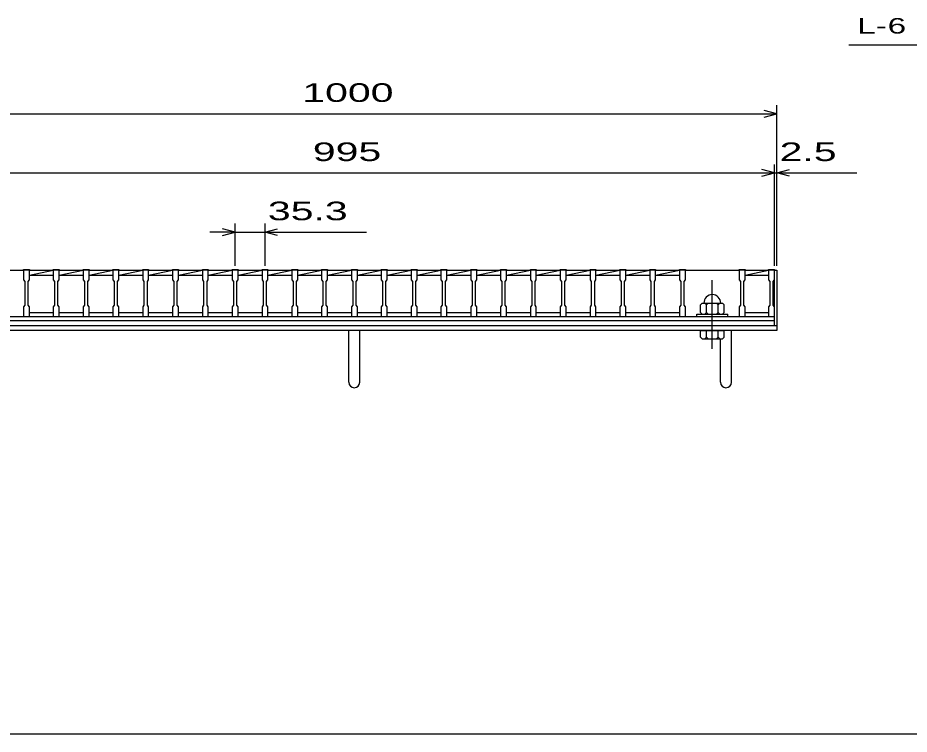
# Model space of a CAD drawing. Units: millimetres, scale not verified. Extents: x -1820 to 1731, y -1282 to 1054.
# Drawn here: x -1249 to -194, y -1146 to -299 of the extents above; entities that cross this region are included whole.
import ezdxf
from ezdxf.enums import TextEntityAlignment as Align

# ---------------------------------------------------------------- set-up
doc = ezdxf.new("R2010")
doc.units = ezdxf.units.MM
doc.header["$LTSCALE"] = 10
doc.linetypes.add('CHAIN', pattern=[18.5, 12, -1.5, 3.5, -1.5])
for name, color, linetype, lineweight in [('0_2', 150, 'Continuous', 25), ('16', 3, 'Continuous', 25), ('19', 6, 'Continuous', 25), ('22', 4, 'Continuous', 25)]:
    doc.layers.add(name, color=color, linetype=linetype, lineweight=lineweight)
doc.styles.add('ベクトル', font='')
doc.styles.get('ベクトル').set_extended_font_data('ベクトル')

msp = doc.modelspace()

# ---------------------------------------------------------------- linework, layer by layer
at = {"layer": '0_2'}
msp.add_line((1731, -1146.5), (-1729, -1146.5), dxfattribs=at)
at = {"layer": '16'}
for p, q in [((-1305.7, -597.5), (-1242.1, -597.5)), ((-1242.1, -597.5), (-1242.1, -596.8)), ((-1242.1, -596.8), (-1235.1, -596.8)), ((-1242.1, -597.5), (-1242.1, -609)), ((-1235.1, -597.5), (-1242.1, -597.5)), ((-1235.1, -596.8), (-1235.1, -597.5)), ((-1235.1, -609), (-1235.1, -597.5)), ((-1235.1, -597.5), (-1206.8, -597.5)), ((-1235.1, -603.5), (-1206.8, -597.5)), ((-1206.8, -597.5), (-1206.8, -596.8)), ((-1206.8, -596.8), (-1199.8, -596.8)), ((-1206.8, -597.5), (-1206.8, -609)), ((-1199.8, -597.5), (-1206.8, -597.5)), ((-1199.8, -596.8), (-1199.8, -597.5)), ((-1199.8, -609), (-1199.8, -597.5)), ((-1199.8, -597.5), (-1171.5, -597.5)), ((-1199.8, -603.5), (-1171.5, -597.5)), ((-1171.5, -597.5), (-1171.5, -596.8)), ((-1171.5, -596.8), (-1164.5, -596.8)), ((-1171.5, -597.5), (-1171.5, -609)), ((-1164.5, -597.5), (-1171.5, -597.5)), ((-1164.5, -596.8), (-1164.5, -597.5)), ((-1164.5, -609), (-1164.5, -597.5)), ((-1164.5, -597.5), (-1136.2, -597.5)), ((-1164.5, -603.5), (-1136.2, -597.5)), ((-1136.2, -597.5), (-1136.2, -596.8)), ((-1136.2, -596.8), (-1129.2, -596.8)), ((-1136.2, -597.5), (-1136.2, -609)), ((-1129.2, -597.5), (-1136.2, -597.5)), ((-1129.2, -596.8), (-1129.2, -597.5)), ((-1129.2, -609), (-1129.2, -597.5)), ((-1129.2, -597.5), (-1100.9, -597.5)), ((-1129.2, -603.5), (-1100.9, -597.5)), ((-1100.9, -597.5), (-1100.9, -596.8)), ((-1100.9, -596.8), (-1093.9, -596.8)), ((-1100.9, -597.5), (-1100.9, -609)), ((-1093.9, -597.5), (-1100.9, -597.5)), ((-1093.9, -596.8), (-1093.9, -597.5)), ((-1093.9, -609), (-1093.9, -597.5)), ((-1093.9, -597.5), (-1065.6, -597.5)), ((-1093.9, -603.5), (-1065.6, -597.5)), ((-1065.6, -597.5), (-1065.6, -596.8)), ((-1065.6, -596.8), (-1058.6, -596.8)), ((-1065.6, -597.5), (-1065.6, -609)), ((-1058.6, -597.5), (-1065.6, -597.5)), ((-1058.6, -596.8), (-1058.6, -597.5)), ((-1058.6, -609), (-1058.6, -597.5)), ((-1058.6, -597.5), (-1030.3, -597.5)), ((-1058.6, -603.5), (-1030.3, -597.5)), ((-1030.3, -597.5), (-1030.3, -596.8)), ((-1030.3, -596.8), (-1023.3, -596.8)), ((-1030.3, -597.5), (-1030.3, -609)), ((-1023.3, -597.5), (-1030.3, -597.5)), ((-1023.3, -596.8), (-1023.3, -597.5)), ((-1023.3, -609), (-1023.3, -597.5)), ((-1023.3, -597.5), (-995, -597.5)), ((-1023.3, -603.5), (-995, -597.5)), ((-995, -597.5), (-995, -596.8)), ((-995, -596.8), (-988, -596.8)), ((-995, -597.5), (-995, -609)), ((-988, -597.5), (-995, -597.5)), ((-988, -596.8), (-988, -597.5)), ((-988, -609), (-988, -597.5)), ((-988, -597.5), (-959.7, -597.5)), ((-988, -603.5), (-959.7, -597.5)), ((-959.7, -597.5), (-959.7, -596.8)), ((-959.7, -596.8), (-952.7, -596.8)), ((-959.7, -597.5), (-959.7, -609)), ((-952.7, -597.5), (-959.7, -597.5)), ((-952.7, -596.8), (-952.7, -597.5)), ((-952.7, -609), (-952.7, -597.5)), ((-952.7, -597.5), (-924.4, -597.5)), ((-952.7, -603.5), (-924.4, -597.5)), ((-924.4, -597.5), (-924.4, -596.8)), ((-924.4, -596.8), (-917.4, -596.8)), ((-924.4, -597.5), (-924.4, -609)), ((-917.4, -597.5), (-924.4, -597.5)), ((-917.4, -596.8), (-917.4, -597.5)), ((-917.4, -609), (-917.4, -597.5)), ((-917.4, -597.5), (-889.1, -597.5)), ((-917.4, -603.5), (-889.1, -597.5)), ((-889.1, -597.5), (-889.1, -596.8)), ((-889.1, -596.8), (-882.1, -596.8)), ((-889.1, -597.5), (-889.1, -609)), ((-882.1, -597.5), (-889.1, -597.5)), ((-882.1, -596.8), (-882.1, -597.5)), ((-882.1, -609), (-882.1, -597.5)), ((-882.1, -597.5), (-853.8, -597.5)), ((-882.1, -603.5), (-853.8, -597.5)), ((-853.8, -597.5), (-853.8, -596.8)), ((-853.8, -596.8), (-846.8, -596.8)), ((-853.8, -597.5), (-853.8, -609)), ((-846.8, -597.5), (-853.8, -597.5)), ((-846.8, -596.8), (-846.8, -597.5)), ((-846.8, -609), (-846.8, -597.5)), ((-846.8, -597.5), (-818.5, -597.5)), ((-846.8, -603.5), (-818.5, -597.5)), ((-818.5, -597.5), (-818.5, -596.8)), ((-818.5, -596.8), (-811.5, -596.8)), ((-818.5, -597.5), (-818.5, -609)), ((-811.5, -597.5), (-818.5, -597.5)), ((-811.5, -596.8), (-811.5, -597.5)), ((-811.5, -609), (-811.5, -597.5)), ((-811.5, -597.5), (-783.2, -597.5)), ((-811.5, -603.5), (-783.2, -597.5)), ((-783.2, -597.5), (-783.2, -596.8)), ((-783.2, -596.8), (-776.2, -596.8)), ((-783.2, -597.5), (-783.2, -609)), ((-776.2, -597.5), (-783.2, -597.5)), ((-776.2, -596.8), (-776.2, -597.5)), ((-776.2, -609), (-776.2, -597.5)), ((-776.2, -597.5), (-747.9, -597.5)), ((-776.2, -603.5), (-747.9, -597.5)), ((-747.9, -597.5), (-747.9, -596.8)), ((-747.9, -596.8), (-740.9, -596.8)), ((-747.9, -597.5), (-747.9, -609)), ((-740.9, -597.5), (-747.9, -597.5)), ((-740.9, -596.8), (-740.9, -597.5)), ((-740.9, -609), (-740.9, -597.5)), ((-740.9, -597.5), (-712.6, -597.5)), ((-740.9, -603.5), (-712.6, -597.5)), ((-712.6, -597.5), (-712.6, -596.8)), ((-712.6, -596.8), (-705.6, -596.8)), ((-712.6, -597.5), (-712.6, -609)), ((-705.6, -597.5), (-712.6, -597.5)), ((-705.6, -596.8), (-705.6, -597.5)), ((-705.6, -609), (-705.6, -597.5)), ((-705.6, -597.5), (-677.3, -597.5)), ((-705.6, -603.5), (-677.3, -597.5)), ((-677.3, -597.5), (-677.3, -596.8)), ((-677.3, -596.8), (-670.3, -596.8)), ((-677.3, -597.5), (-677.3, -609)), ((-670.3, -597.5), (-677.3, -597.5)), ((-670.3, -596.8), (-670.3, -597.5)), ((-670.3, -609), (-670.3, -597.5)), ((-670.3, -597.5), (-642, -597.5)), ((-670.3, -603.5), (-642, -597.5)), ((-642, -597.5), (-642, -596.8)), ((-642, -596.8), (-635, -596.8)), ((-642, -597.5), (-642, -609)), ((-635, -597.5), (-642, -597.5)), ((-635, -596.8), (-635, -597.5)), ((-635, -609), (-635, -597.5)), ((-635, -597.5), (-606.7, -597.5)), ((-635, -603.5), (-606.7, -597.5)), ((-606.7, -597.5), (-606.7, -596.8)), ((-606.7, -596.8), (-599.7, -596.8)), ((-606.7, -597.5), (-606.7, -609)), ((-599.7, -597.5), (-606.7, -597.5)), ((-599.7, -596.8), (-599.7, -597.5)), ((-599.7, -609), (-599.7, -597.5)), ((-599.7, -597.5), (-571.4, -597.5)), ((-599.7, -603.5), (-571.4, -597.5)), ((-571.4, -597.5), (-571.4, -596.8)), ((-571.4, -596.8), (-564.4, -596.8)), ((-571.4, -597.5), (-571.4, -609)), ((-564.4, -597.5), (-571.4, -597.5)), ((-564.4, -596.8), (-564.4, -597.5)), ((-564.4, -609), (-564.4, -597.5)), ((-564.4, -597.5), (-536.1, -597.5)), ((-564.4, -603.5), (-536.1, -597.5)), ((-536.1, -597.5), (-536.1, -596.8)), ((-536.1, -596.8), (-529.1, -596.8)), ((-536.1, -597.5), (-536.1, -609)), ((-529.1, -597.5), (-536.1, -597.5)), ((-529.1, -596.8), (-529.1, -597.5)), ((-529.1, -609), (-529.1, -597.5)), ((-529.1, -597.5), (-500.8, -597.5)), ((-529.1, -603.5), (-500.8, -597.5)), ((-500.8, -597.5), (-500.8, -596.8)), ((-500.8, -596.8), (-493.8, -596.8)), ((-500.8, -597.5), (-500.8, -609)), ((-493.8, -597.5), (-500.8, -597.5)), ((-493.8, -596.8), (-493.8, -597.5)), ((-493.8, -609), (-493.8, -597.5)), ((-493.8, -597.5), (-465.5, -597.5)), ((-493.8, -603.5), (-465.5, -597.5)), ((-465.5, -597.5), (-465.5, -596.8)), ((-465.5, -596.8), (-458.5, -596.8)), ((-465.5, -597.5), (-465.5, -609)), ((-458.5, -597.5), (-465.5, -597.5)), ((-458.5, -596.8), (-458.5, -597.5)), ((-458.5, -609), (-458.5, -597.5)), ((-458.5, -597.5), (-394.9, -597.5)), ((-394.9, -597.5), (-394.9, -596.8)), ((-394.9, -596.8), (-387.9, -596.8)), ((-394.9, -597.5), (-394.9, -609)), ((-387.9, -597.5), (-394.9, -597.5)), ((-387.9, -596.8), (-387.9, -597.5)), ((-387.9, -609), (-387.9, -597.5)), ((-387.9, -597.5), (-360, -597.5)), ((-387.9, -603.5), (-360, -597.58)), ((-360, -597.5), (-360, -596.8)), ((-360, -596.8), (-353, -596.8)), ((-360, -597.5), (-360, -609)), ((-353, -597.5), (-360, -597.5)), ((-353, -596.8), (-353, -597.5)), ((-353, -609), (-353, -597.5)), ((-353, -647.5), (-353, -597.5)), ((-1242.1, -609), (-1240.6, -611)), ((-1240.6, -611), (-1240.6, -639)), ((-1236.6, -611), (-1235.1, -609)), ((-1236.6, -639), (-1236.6, -611)), ((-1235.1, -603.5), (-1206.8, -603.5)), ((-1206.8, -609), (-1205.3, -611)), ((-1205.3, -611), (-1205.3, -639)), ((-1201.3, -611), (-1199.8, -609)), ((-1201.3, -639), (-1201.3, -611)), ((-1199.8, -603.5), (-1171.5, -603.5)), ((-1171.5, -609), (-1170, -611)), ((-1170, -611), (-1170, -639)), ((-1166, -611), (-1164.5, -609)), ((-1166, -639), (-1166, -611)), ((-1164.5, -603.5), (-1136.2, -603.5)), ((-1136.2, -609), (-1134.7, -611)), ((-1134.7, -611), (-1134.7, -639)), ((-1130.7, -611), (-1129.2, -609)), ((-1130.7, -639), (-1130.7, -611)), ((-1129.2, -603.5), (-1100.9, -603.5)), ((-1100.9, -609), (-1099.4, -611)), ((-1099.4, -611), (-1099.4, -639)), ((-1095.4, -611), (-1093.9, -609)), ((-1095.4, -639), (-1095.4, -611)), ((-1093.9, -603.5), (-1065.6, -603.5)), ((-1065.6, -609), (-1064.1, -611)), ((-1064.1, -611), (-1064.1, -639)), ((-1060.1, -611), (-1058.6, -609)), ((-1060.1, -639), (-1060.1, -611)), ((-1058.6, -603.5), (-1030.3, -603.5)), ((-1030.3, -609), (-1028.8, -611)), ((-1028.8, -611), (-1028.8, -639)), ((-1024.8, -611), (-1023.3, -609)), ((-1024.8, -639), (-1024.8, -611)), ((-1023.3, -603.5), (-995, -603.5)), ((-995, -609), (-993.5, -611)), ((-993.5, -611), (-993.5, -639)), ((-989.5, -611), (-988, -609)), ((-989.5, -639), (-989.5, -611)), ((-988, -603.5), (-959.7, -603.5)), ((-959.7, -609), (-958.2, -611)), ((-958.2, -611), (-958.2, -639)), ((-954.2, -611), (-952.7, -609)), ((-954.2, -639), (-954.2, -611)), ((-952.7, -603.5), (-924.4, -603.5)), ((-924.4, -609), (-922.9, -611)), ((-922.9, -611), (-922.9, -639)), ((-918.9, -611), (-917.4, -609)), ((-918.9, -639), (-918.9, -611)), ((-917.4, -603.5), (-889.1, -603.5)), ((-889.1, -609), (-887.6, -611)), ((-887.6, -611), (-887.6, -639)), ((-883.6, -611), (-882.1, -609)), ((-883.6, -639), (-883.6, -611)), ((-882.1, -603.5), (-853.8, -603.5)), ((-853.8, -609), (-852.3, -611)), ((-852.3, -611), (-852.3, -639)), ((-848.3, -611), (-846.8, -609)), ((-848.3, -639), (-848.3, -611)), ((-846.8, -603.5), (-818.5, -603.5)), ((-818.5, -609), (-817, -611)), ((-817, -611), (-817, -639)), ((-813, -611), (-811.5, -609)), ((-813, -639), (-813, -611)), ((-811.5, -603.5), (-783.2, -603.5)), ((-783.2, -609), (-781.7, -611)), ((-781.7, -611), (-781.7, -639)), ((-777.7, -611), (-776.2, -609)), ((-777.7, -639), (-777.7, -611)), ((-776.2, -603.5), (-747.9, -603.5)), ((-747.9, -609), (-746.4, -611)), ((-746.4, -611), (-746.4, -639)), ((-742.4, -611), (-740.9, -609)), ((-742.4, -639), (-742.4, -611)), ((-740.9, -603.5), (-712.6, -603.5)), ((-712.6, -609), (-711.1, -611)), ((-711.1, -611), (-711.1, -639)), ((-707.1, -611), (-705.6, -609)), ((-707.1, -639), (-707.1, -611)), ((-705.6, -603.5), (-677.3, -603.5)), ((-677.3, -609), (-675.8, -611)), ((-675.8, -611), (-675.8, -639)), ((-671.8, -611), (-670.3, -609)), ((-671.8, -639), (-671.8, -611)), ((-670.3, -603.5), (-642, -603.5)), ((-642, -609), (-640.5, -611)), ((-640.5, -611), (-640.5, -639)), ((-636.5, -611), (-635, -609)), ((-636.5, -639), (-636.5, -611)), ((-635, -603.5), (-606.7, -603.5)), ((-606.7, -609), (-605.2, -611)), ((-605.2, -611), (-605.2, -639)), ((-601.2, -611), (-599.7, -609)), ((-601.2, -639), (-601.2, -611)), ((-599.7, -603.5), (-571.4, -603.5)), ((-571.4, -609), (-569.9, -611)), ((-569.9, -611), (-569.9, -639)), ((-565.9, -611), (-564.4, -609)), ((-565.9, -639), (-565.9, -611)), ((-564.4, -603.5), (-536.1, -603.5)), ((-536.1, -609), (-534.6, -611)), ((-534.6, -611), (-534.6, -639)), ((-530.6, -611), (-529.1, -609)), ((-530.6, -639), (-530.6, -611)), ((-529.1, -603.5), (-500.8, -603.5)), ((-500.8, -609), (-499.3, -611)), ((-499.3, -611), (-499.3, -639)), ((-495.3, -611), (-493.8, -609)), ((-495.3, -639), (-495.3, -611)), ((-493.8, -603.5), (-465.5, -603.5)), ((-465.5, -609), (-464, -611)), ((-464, -611), (-464, -639)), ((-460, -611), (-458.5, -609)), ((-460, -639), (-460, -611)), ((-394.9, -609), (-393.4, -611)), ((-393.4, -611), (-393.4, -639)), ((-389.4, -611), (-387.9, -609)), ((-389.4, -639), (-389.4, -611)), ((-387.9, -603.5), (-360, -603.5)), ((-360, -609), (-358.5, -611)), ((-358.5, -611), (-358.5, -639)), ((-354.5, -611), (-353, -609)), ((-354.5, -639), (-354.5, -611)), ((-1240.6, -639), (-1242.1, -641)), ((-1242.1, -641), (-1242.1, -652.5)), ((-1235.1, -641), (-1236.6, -639)), ((-1235.1, -652.5), (-1235.1, -641)), ((-1205.3, -639), (-1206.8, -641)), ((-1206.8, -641), (-1206.8, -652.5)), ((-1199.8, -641), (-1201.3, -639)), ((-1199.8, -652.5), (-1199.8, -641)), ((-1170, -639), (-1171.5, -641)), ((-1171.5, -641), (-1171.5, -652.5)), ((-1164.5, -641), (-1166, -639)), ((-1164.5, -652.5), (-1164.5, -641)), ((-1134.7, -639), (-1136.2, -641)), ((-1136.2, -641), (-1136.2, -652.5)), ((-1129.2, -641), (-1130.7, -639)), ((-1129.2, -652.5), (-1129.2, -641)), ((-1099.4, -639), (-1100.9, -641)), ((-1100.9, -641), (-1100.9, -652.5)), ((-1093.9, -641), (-1095.4, -639)), ((-1093.9, -652.5), (-1093.9, -641)), ((-1064.1, -639), (-1065.6, -641)), ((-1065.6, -641), (-1065.6, -652.5)), ((-1058.6, -641), (-1060.1, -639)), ((-1058.6, -652.5), (-1058.6, -641)), ((-1028.8, -639), (-1030.3, -641)), ((-1030.3, -641), (-1030.3, -652.5)), ((-1023.3, -641), (-1024.8, -639)), ((-1023.3, -652.5), (-1023.3, -641)), ((-993.5, -639), (-995, -641)), ((-995, -641), (-995, -652.5)), ((-988, -641), (-989.5, -639)), ((-988, -652.5), (-988, -641)), ((-958.2, -639), (-959.7, -641)), ((-959.7, -641), (-959.7, -652.5)), ((-952.7, -641), (-954.2, -639)), ((-952.7, -652.5), (-952.7, -641)), ((-922.9, -639), (-924.4, -641)), ((-924.4, -641), (-924.4, -652.5)), ((-917.4, -641), (-918.9, -639)), ((-917.4, -652.5), (-917.4, -641)), ((-887.6, -639), (-889.1, -641)), ((-889.1, -641), (-889.1, -652.5)), ((-882.1, -641), (-883.6, -639)), ((-882.1, -652.5), (-882.1, -641)), ((-852.3, -639), (-853.8, -641)), ((-853.8, -641), (-853.8, -652.5)), ((-846.8, -641), (-848.3, -639)), ((-846.8, -652.5), (-846.8, -641)), ((-817, -639), (-818.5, -641)), ((-818.5, -641), (-818.5, -652.5)), ((-811.5, -641), (-813, -639)), ((-811.5, -652.5), (-811.5, -641)), ((-781.7, -639), (-783.2, -641)), ((-783.2, -641), (-783.2, -652.5)), ((-776.2, -641), (-777.7, -639)), ((-776.2, -652.5), (-776.2, -641)), ((-746.4, -639), (-747.9, -641)), ((-747.9, -641), (-747.9, -652.5)), ((-740.9, -641), (-742.4, -639)), ((-740.9, -652.5), (-740.9, -641)), ((-711.1, -639), (-712.6, -641)), ((-712.6, -641), (-712.6, -652.5)), ((-705.6, -641), (-707.1, -639)), ((-705.6, -652.5), (-705.6, -641)), ((-675.8, -639), (-677.3, -641)), ((-677.3, -641), (-677.3, -652.5)), ((-670.3, -641), (-671.8, -639)), ((-670.3, -652.5), (-670.3, -641)), ((-640.5, -639), (-642, -641)), ((-642, -641), (-642, -652.5)), ((-635, -641), (-636.5, -639)), ((-635, -652.5), (-635, -641)), ((-605.2, -639), (-606.7, -641)), ((-606.7, -641), (-606.7, -652.5)), ((-599.7, -641), (-601.2, -639)), ((-599.7, -652.5), (-599.7, -641)), ((-569.9, -639), (-571.4, -641)), ((-571.4, -641), (-571.4, -652.5)), ((-564.4, -641), (-565.9, -639)), ((-564.4, -652.5), (-564.4, -641)), ((-534.6, -639), (-536.1, -641)), ((-536.1, -641), (-536.1, -652.5)), ((-529.1, -641), (-530.6, -639)), ((-529.1, -652.5), (-529.1, -641)), ((-499.3, -639), (-500.8, -641)), ((-500.8, -641), (-500.8, -652.5)), ((-493.8, -641), (-495.3, -639)), ((-493.8, -652.5), (-493.8, -641)), ((-464, -639), (-465.5, -641)), ((-465.5, -641), (-465.5, -652.5)), ((-458.5, -641), (-460, -639)), ((-458.5, -652.5), (-458.5, -641)), ((-438.7, -636.5), (-440.7, -638.5)), ((-440.7, -647.5), (-440.7, -638.5)), ((-438.7, -636.5), (-414.7, -636.5)), ((-433.7, -638.5), (-435.7, -636.5)), ((-433.7, -638.5), (-431.7, -636.5)), ((-433.7, -647.5), (-433.7, -638.5)), ((-419.7, -638.5), (-421.7, -636.5)), ((-419.7, -638.5), (-417.7, -636.5)), ((-419.7, -647.5), (-419.7, -638.5)), ((-412.7, -638.5), (-414.7, -636.5)), ((-412.7, -647.5), (-412.7, -638.5)), ((-393.4, -639), (-394.9, -641)), ((-394.9, -641), (-394.9, -652.5)), ((-387.9, -641), (-389.4, -639)), ((-387.9, -652.5), (-387.9, -641)), ((-358.5, -639), (-360, -641)), ((-360, -641), (-360, -652.5)), ((-353, -641), (-354.5, -639)), ((-353, -652.5), (-353, -641)), ((-1348, -652.5), (-353, -652.5)), ((-1305.7, -652.5), (-1242.1, -652.5)), ((-1242.1, -652.5), (-1235.1, -652.5)), ((-1235.1, -647.5), (-1206.8, -647.5)), ((-1206.8, -652.5), (-1199.8, -652.5)), ((-1199.8, -647.5), (-1171.5, -647.5)), ((-1171.5, -652.5), (-1164.5, -652.5)), ((-1164.5, -647.5), (-1136.2, -647.5)), ((-1136.2, -652.5), (-1129.2, -652.5)), ((-1129.2, -647.5), (-1100.9, -647.5)), ((-1100.9, -652.5), (-1093.9, -652.5)), ((-1093.9, -647.5), (-1065.6, -647.5)), ((-1065.6, -652.5), (-1058.6, -652.5)), ((-1058.6, -647.5), (-1030.3, -647.5)), ((-1030.3, -652.5), (-1023.3, -652.5)), ((-1023.3, -647.5), (-995, -647.5)), ((-995, -652.5), (-988, -652.5)), ((-988, -647.5), (-959.7, -647.5)), ((-959.7, -652.5), (-952.7, -652.5)), ((-952.7, -647.5), (-924.4, -647.5)), ((-924.4, -652.5), (-917.4, -652.5)), ((-917.4, -647.5), (-889.1, -647.5)), ((-889.1, -652.5), (-882.1, -652.5)), ((-882.1, -647.5), (-853.8, -647.5)), ((-853.8, -652.5), (-846.8, -652.5)), ((-846.8, -647.5), (-818.5, -647.5)), ((-818.5, -652.5), (-811.5, -652.5)), ((-811.5, -647.5), (-783.2, -647.5)), ((-783.2, -652.5), (-776.2, -652.5)), ((-776.2, -647.5), (-747.9, -647.5)), ((-747.9, -652.5), (-740.9, -652.5)), ((-740.9, -647.5), (-712.6, -647.5)), ((-712.6, -652.5), (-705.6, -652.5)), ((-705.6, -647.5), (-677.3, -647.5)), ((-677.3, -652.5), (-670.3, -652.5)), ((-670.3, -647.5), (-642, -647.5)), ((-642, -652.5), (-635, -652.5)), ((-635, -647.5), (-606.7, -647.5)), ((-606.7, -652.5), (-599.7, -652.5)), ((-599.7, -647.5), (-571.4, -647.5)), ((-571.4, -652.5), (-564.4, -652.5)), ((-564.4, -647.5), (-536.1, -647.5)), ((-536.1, -652.5), (-529.1, -652.5)), ((-529.1, -647.5), (-500.8, -647.5)), ((-500.8, -652.5), (-493.8, -652.5)), ((-493.8, -647.5), (-465.5, -647.5)), ((-465.5, -652.5), (-458.5, -652.5)), ((-458.5, -652.5), (-394.9, -652.5)), ((-445.2, -652.5), (-445.2, -649.5)), ((-445.2, -649.5), (-408.2, -649.5)), ((-445.2, -652.5), (-408.2, -652.5)), ((-440.7, -647.5), (-438.7, -649.5)), ((-435.7, -649.5), (-433.7, -647.5)), ((-433.7, -647.5), (-431.7, -649.5)), ((-421.7, -649.5), (-419.7, -647.5)), ((-419.7, -647.5), (-417.7, -649.5)), ((-414.7, -649.5), (-412.7, -647.5)), ((-408.2, -652.5), (-408.2, -649.5)), ((-394.9, -652.5), (-387.9, -652.5)), ((-387.9, -647.5), (-360, -647.5)), ((-360, -652.5), (-353, -652.5)), ((-353, -657), (-353, -652.5)), ((-1348, -657), (-353, -657)), ((-1348, -663), (-353, -663)), ((-353, -663), (-353, -657))]:
    msp.add_line(p, q, dxfattribs=at)
at = {"layer": '16', "linetype": 'CHAIN'}
msp.add_line((-426.7, -690.5), (-426.7, -609.5), dxfattribs=at)
at = {"layer": '16'}
msp.add_arc((-426.7, -636.5), 10, 0, 180, dxfattribs=at)
at = {"layer": '19'}
for p, q in [((-353, -597.5), (-350.5, -597.5)), ((-350.5, -597.5), (-350.5, -663)), ((-1350.5, -663), (-350.5, -663)), ((-350.5, -663), (-350.5, -669)), ((-350.5, -669), (-1350.5, -669)), ((-857, -730.11), (-857, -669)), ((-844, -730.11), (-844, -669)), ((-440.7, -677), (-440.7, -669)), ((-440.7, -669), (-412.7, -669)), ((-433.7, -677), (-433.7, -669)), ((-419.7, -677), (-419.7, -669)), ((-412.7, -677), (-412.7, -669)), ((-404, -730.11), (-404, -669)), ((-440.7, -677), (-438.7, -679)), ((-438.7, -679), (-414.7, -679)), ((-433.7, -677), (-435.7, -679)), ((-431.7, -679), (-433.7, -677)), ((-419.7, -677), (-421.7, -679)), ((-417.7, -679), (-419.7, -677)), ((-417, -730.11), (-417, -679)), ((-414.7, -679), (-412.7, -677))]:
    msp.add_line(p, q, dxfattribs=at)
for centre in [(-850.5, -730.11), (-410.5, -730.11)]:
    msp.add_arc(centre, 6.5, 180, 0, dxfattribs=at)
at = {"layer": '22'}
for p, q in [((-265, -331), (-65, -331)), ((-350.5, -412.5), (-365.5, -408.5)), ((-350.5, -592.5), (-350.5, -402.5)), ((-1350.5, -412.5), (-350.5, -412.5)), ((-365.5, -416.5), (-350.5, -412.5)), ((-353, -592.5), (-353, -472.5)), ((-350.5, -592.5), (-350.5, -472.5)), ((-1348, -482.5), (-353, -482.5)), ((-353, -482.5), (-368, -478.5)), ((-368, -486.5), (-353, -482.5)), ((-353, -482.5), (-350.5, -482.5)), ((-350.5, -482.5), (-335.5, -478.5)), ((-335.5, -486.5), (-350.5, -482.5)), ((-350.5, -482.5), (-255.5, -482.5)), ((-991.5, -552.5), (-1006.5, -548.5)), ((-991.5, -592.5), (-991.5, -542.5)), ((-956.2, -542.5), (-956.2, -592.5)), ((-956.2, -552.5), (-941.2, -548.5)), ((-991.5, -552.5), (-1021.5, -552.5)), ((-1006.5, -556.5), (-991.5, -552.5)), ((-991.5, -552.5), (-956.2, -552.5)), ((-941.2, -556.5), (-956.2, -552.5)), ((-956.2, -552.5), (-836.2, -552.5))]:
    msp.add_line(p, q, dxfattribs=at)

# ---------------------------------------------------------------- texts
at = {"layer": '22', "color": 2, "style": 'ベクトル'}
for s, height, width, p in [('L-', 18.33, 1.6, (-255, -308.5)), (' 6 ', 18.33, 1.6, (-230, -308.5)), (' 1000 ', 21.99, 1.65, (-925.5, -387.5)), (' 995 ', 21.99, 1.65, (-913, -457.5)), (' 2.5 ', 21.99, 1.65, (-360.5, -457.5)), (' 35.3 ', 21.99, 1.65, (-966.2, -527.5))]:
    msp.add_text(s, height=height, dxfattribs=dict(at, width=width)).set_placement(p, align=Align.MIDDLE_LEFT)

doc.saveas('drawing.dxf')
